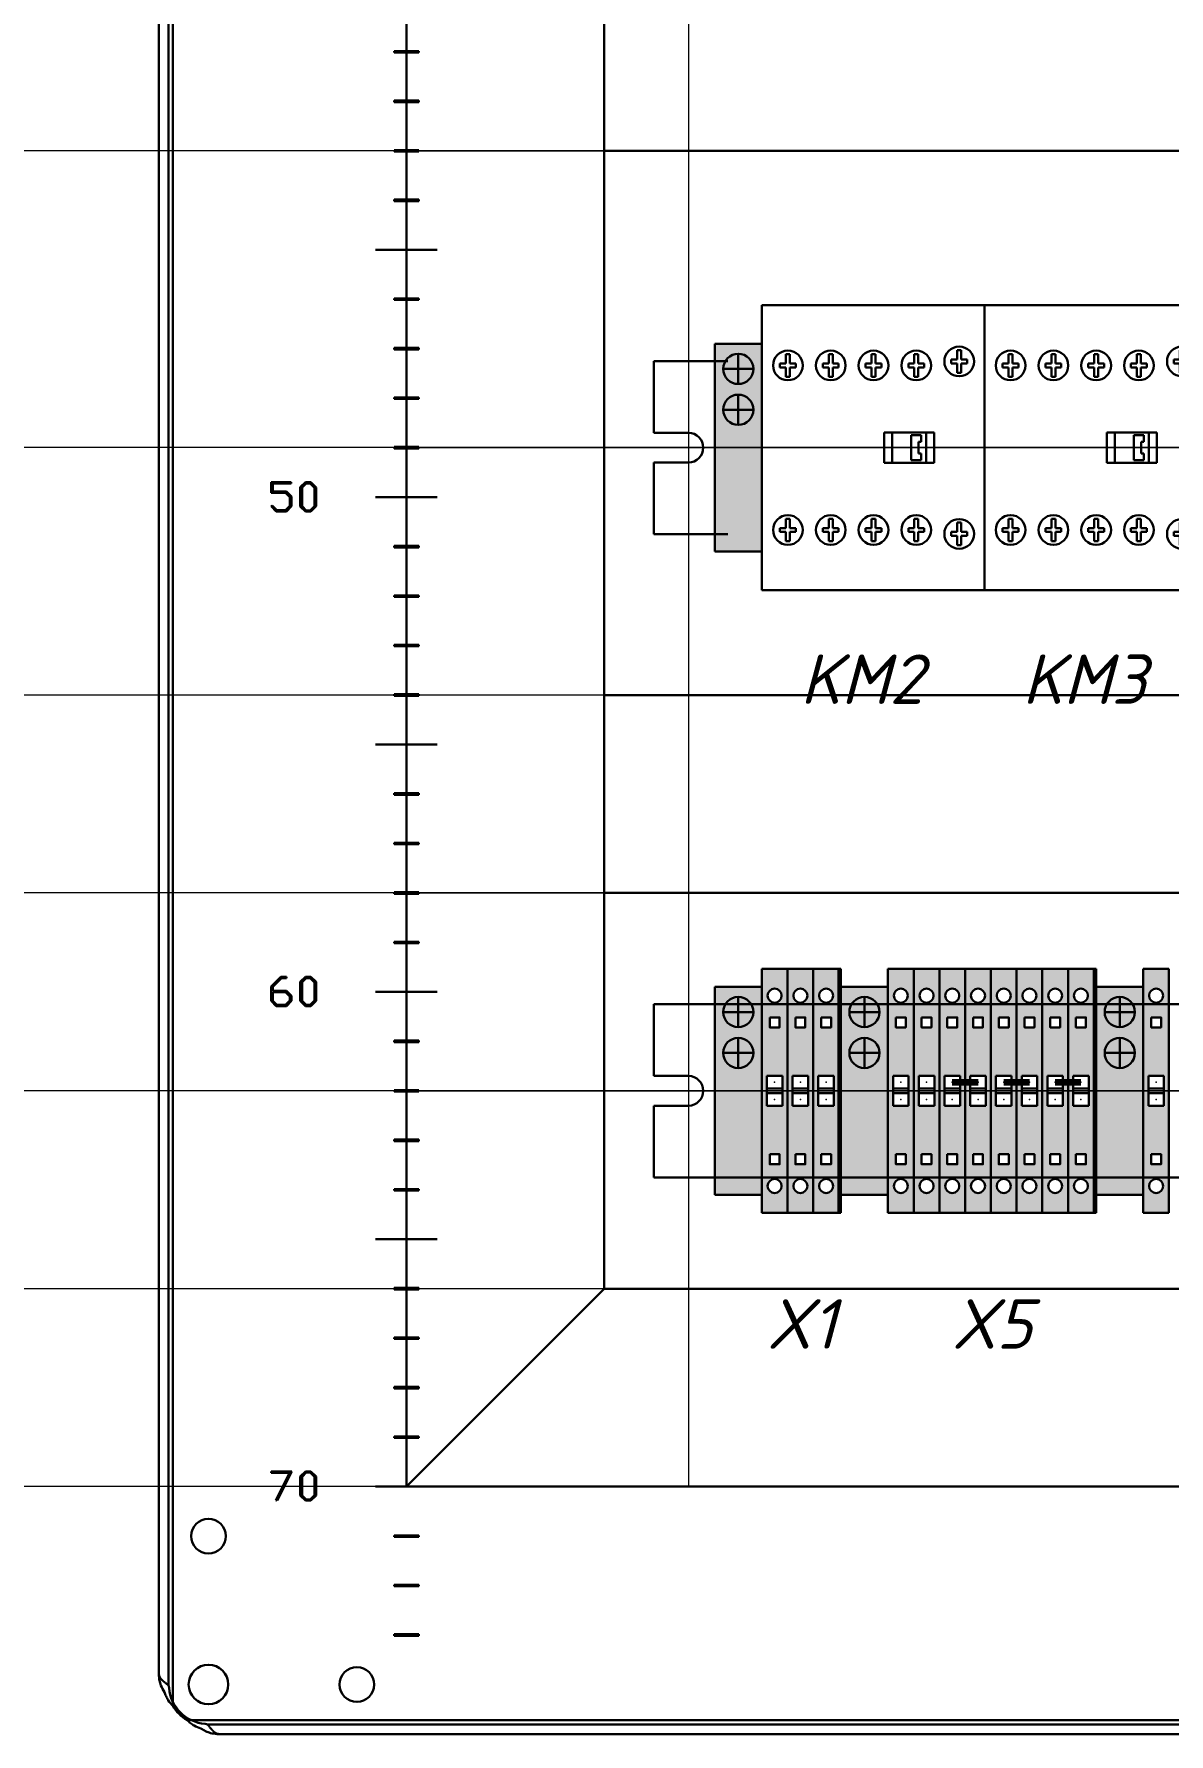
# Model space of a CAD drawing. Header units: millimetres. Extents: x 0 to 53000, y -591 to 24400.
# Drawn here: x 11368.2 to 11597.6, y 2421.8 to 2765.5 of the extents above; entities that cross this region are included whole.
import ezdxf
from ezdxf.enums import TextEntityAlignment as Align

# ---------------------------------------------------------------- set-up
doc = ezdxf.new("R2010")
doc.units = ezdxf.units.MM
for name, color, linetype, lineweight in [('КК перф 40х60', 6, 'Continuous', 30), ('Основная', 7, 'Continuous', 30), ('Перемычка', 6, 'Continuous', 140)]:
    doc.layers.add(name, color=color, linetype=linetype, lineweight=lineweight)
doc.layers.add('Привязки', color=2, linetype='Continuous', lineweight=0, plot=False, transparency=0.8)
doc.layers.add('размеры', color=3, linetype='Continuous')
doc.styles.add('текст', font='isocpeui.ttf')

# ---------------------------------------------------------------- blocks, each defined once
blk = doc.blocks.new('КПИ 2-2.5')
at = {"layer": 'Основная'}
for p, q in [((0, -24.65), (0, 24.65)), ((0, 24.65), (5.2, 24.65)), ((5.2, 24.65), (5.2, -24.65)), ((2.6, 3), (1.025, 3)), ((1.025, 3), (1.025, 0)), ((1.025, 0.5), (4.175, 0.5)), ((1.025, 0.5), (4.175, 0.5)), ((1.025, 0), (1.025, -3)), ((4.175, 3), (2.6, 3)), ((4.175, 3), (4.175, 0)), ((4.175, 0), (4.175, -3)), ((4.175, -0.5), (1.025, -0.5)), ((1.025, -0.5), (4.175, -0.5)), ((2.6, -3), (1.025, -3)), ((4.175, -3), (2.6, -3)), ((5.2, -24.65), (0, -24.65))]:
    blk.add_line(p, q, dxfattribs=at)
for points in [[(1.6, 14.825), (3.6, 14.825), (3.6, 12.825), (1.6, 12.825)], [(1.6, -12.825), (3.6, -12.825), (3.6, -14.825), (1.6, -14.825)]]:
    blk.add_lwpolyline(points, close=True, dxfattribs=at)
for centre in [(2.6, 19.2375), (2.6, -19.2375)]:
    blk.add_circle(centre, 1.4187, dxfattribs=at)
blk = doc.blocks.new('КПИ 2-2.5 синяя')
at = {"layer": 'Основная', "true_color": 0x22346e}
h = blk.add_hatch(color=159, dxfattribs=at)
h.dxf.hatch_style = 1
h.paths.add_polyline_path([(5.2, 24.65), (0, 24.65), (0, -24.65), (5.2, -24.65)])
h.paths.add_polyline_path([(4.17, 3), (4.17, 0), (4.17, -3), (2.6, -3), (1.03, -3), (1.03, 0), (1.03, 3), (2.6, 3)], flags=16)
h.paths.add_polyline_path([(1.6, 12.82), (1.6, 14.82), (3.6, 14.82), (3.6, 12.82)], flags=16)
h.paths.add_polyline_path([(1.18, 19.24, -1), (4.02, 19.24, -1)], flags=16)
h.paths.add_polyline_path([(3.6, -12.82), (3.6, -14.82), (1.6, -14.82), (1.6, -12.82)], flags=16)
h.paths.add_polyline_path([(4.02, -19.24, -1), (1.18, -19.24, -1)], flags=16)
at = {"layer": 'Привязки'}
for centre in [(2.6, 1.75), (2.6, -1.75)]:
    blk.add_circle(centre, 0.00000908, dxfattribs=at)
for p in [(2.6, 1.75), (2.6, 1.75), (2.6, 1.75), (2.6, 1.75), (2.6, 1.75), (2.6, 1.75), (2.6, -1.75), (2.6, -1.75), (2.6, -1.75), (2.6, -1.75), (2.6, -1.75), (2.6, -1.75)]:
    blk.add_point(p, dxfattribs=at)
at = {"layer": 'Основная'}
blk.add_blockref('КПИ 2-2.5', (0, 0), dxfattribs=at)
blk = doc.blocks.new('КПИ 2-2.5 ЖЗ')
at = {"layer": 'Основная', "true_color": 0x939598}
h = blk.add_hatch(color=252, dxfattribs=at)
h.set_gradient(color1=(19, 103, 52), color2=(200, 201, 45), rotation=45, name='CYLINDER')
h.paths.add_polyline_path([(5.2, 24.65), (0, 24.65), (0, 0), (1.03, 0), (1.03, 3), (2.6, 3), (4.17, 3), (4.17, -3), (5.2, -3)])
h.paths.add_polyline_path([(1.6, 12.82), (1.6, 14.82), (3.6, 14.82), (3.6, 12.82)], flags=16)
edge = h.paths.add_edge_path(flags=16)
edge.add_arc((2.6, 19.24), 1.42, 0, 360)
at = {"layer": 'Основная'}
h = blk.add_hatch(color=256, dxfattribs=at)
h.set_gradient(color1=(200, 201, 45), color2=(19, 103, 52), rotation=45, name='CYLINDER')
h.paths.add_polyline_path([(5.2, 0), (4.17, 0), (4.17, -3), (2.6, -3), (1.03, -3), (1.03, 3), (0, 3), (0, -24.65), (5.2, -24.65)])
h.paths.add_polyline_path([(3.6, -12.82), (3.6, -14.82), (1.6, -14.82), (1.6, -12.82)], flags=16)
edge = h.paths.add_edge_path(flags=16)
edge.add_arc((2.6, -19.24), 1.42, 0, 360)
at = {"layer": 'Привязки'}
for centre in [(2.6, 1.75), (2.6, -1.75)]:
    blk.add_circle(centre, 0.00000908, dxfattribs=at)
for p in [(2.6, 1.75), (2.6, 1.75), (2.6, 1.75), (2.6, 1.75), (2.6, 1.75), (2.6, 1.75), (2.6, -1.75), (2.6, -1.75), (2.6, -1.75), (2.6, -1.75), (2.6, -1.75), (2.6, -1.75)]:
    blk.add_point(p, dxfattribs=at)
at = {"layer": 'Основная'}
blk.add_blockref('КПИ 2-2.5', (0, 0), dxfattribs=at)
blk = doc.blocks.new('Заглушка КПИ зеленая 1.5-2.5')
at = {"layer": 'Основная'}
h = blk.add_hatch(color=3, dxfattribs=at)
h.dxf.hatch_style = 1
h.paths.add_polyline_path([(2212.92, 559.35), (2213.42, 559.35), (2213.42, 608.65), (2212.92, 608.65)])
for p, q in [((2212.92, 608.65), (2212.92, 559.35)), ((2213.42, 608.65), (2212.92, 608.65)), ((2213.42, 559.35), (2213.42, 608.65)), ((2212.92, 559.35), (2213.42, 559.35))]:
    blk.add_line(p, q, dxfattribs=at)
blk = doc.blocks.new('КМ')
at = {"layer": 'Основная'}
for p, q in [((0, 28.8), (0, 28.8)), ((0, 28.8), (0, 25.8)), ((0, 28.8), (1.4, 28.8)), ((0, 28.8), (0, -28.8)), ((1.4, 28.8), (1.4, 28.8)), ((43.6, 28.8), (1.4, 28.8)), ((43.6, 28.8), (43.6, 28.8)), ((45, 28.8), (43.6, 28.8)), ((45, 28.8), (45, 28.8)), ((45, 28.8), (45, 25.8)), ((0, 23.41), (0, 25.8)), ((0, 25.8), (0, 25.8)), ((45, 25.8), (45, 25.8)), ((45, 23.41), (45, 25.8)), ((0, -23.41), (0, 23.41)), ((0, 23.41), (0, 23.41)), ((0, 22.01), (0, 22.01)), ((45, 23.41), (45, 23.41)), ((45, -23.41), (45, 23.41)), ((45, 22.01), (45, 22.01)), ((4.89, 18.91), (5.69, 18.91)), ((4.89, 17.03), (4.89, 18.91)), ((4.89, 18.91), (4.89, 18.91)), ((5.69, 18.91), (5.69, 17.03)), ((5.69, 18.91), (5.69, 18.91)), ((13.53, 18.91), (14.33, 18.91)), ((13.53, 17.03), (13.53, 18.91)), ((13.53, 18.91), (13.53, 18.91)), ((14.33, 18.91), (14.33, 17.03)), ((14.33, 18.91), (14.33, 18.91)), ((22.18, 18.91), (22.98, 18.91)), ((22.18, 17.03), (22.18, 18.91)), ((22.18, 18.91), (22.18, 18.91)), ((22.98, 18.91), (22.98, 17.03)), ((22.98, 18.91), (22.98, 18.91)), ((30.82, 18.91), (31.62, 18.91)), ((30.82, 17.03), (30.82, 18.91)), ((30.82, 18.91), (30.82, 18.91)), ((31.62, 18.91), (31.62, 17.03)), ((31.62, 18.91), (31.62, 18.91)), ((38.29, 17.03), (38.29, 17.83)), ((38.29, 17.83), (39.5, 17.83)), ((38.29, 17.83), (38.29, 17.83)), ((39.5, 19.71), (40.3, 19.71)), ((39.5, 17.83), (39.5, 19.71)), ((39.5, 19.71), (39.5, 19.71)), ((39.5, 17.83), (39.5, 17.83)), ((40.3, 19.71), (40.3, 17.83)), ((40.3, 19.71), (40.3, 19.71)), ((40.3, 17.83), (41.5, 17.83)), ((40.3, 17.83), (40.3, 17.83)), ((41.5, 17.83), (41.5, 17.03)), ((41.5, 17.83), (41.5, 17.83)), ((0, 16.49), (0, 16.49)), ((3.68, 16.23), (3.68, 17.03)), ((3.68, 17.03), (4.89, 17.03)), ((3.68, 17.03), (3.68, 17.03)), ((4.89, 16.23), (3.68, 16.23)), ((3.68, 16.23), (3.68, 16.23)), ((4.89, 17.03), (4.89, 17.03)), ((4.89, 14.35), (4.89, 16.23)), ((4.89, 16.23), (4.89, 16.23)), ((5.69, 14.35), (4.89, 14.35)), ((4.89, 14.35), (4.89, 14.35)), ((5.69, 17.03), (6.89, 17.03)), ((5.69, 17.03), (5.69, 17.03)), ((6.89, 16.23), (5.69, 16.23)), ((5.69, 16.23), (5.69, 14.35)), ((5.69, 16.23), (5.69, 16.23)), ((5.69, 14.35), (5.69, 14.35)), ((6.89, 17.03), (6.89, 16.23)), ((6.89, 17.03), (6.89, 17.03)), ((6.89, 16.23), (6.89, 16.23)), ((12.33, 16.23), (12.33, 17.03)), ((12.33, 17.03), (13.53, 17.03)), ((12.33, 17.03), (12.33, 17.03)), ((13.53, 16.23), (12.33, 16.23)), ((12.33, 16.23), (12.33, 16.23)), ((13.53, 17.03), (13.53, 17.03)), ((13.53, 14.35), (13.53, 16.23)), ((13.53, 16.23), (13.53, 16.23)), ((14.33, 14.35), (13.53, 14.35)), ((13.53, 14.35), (13.53, 14.35)), ((14.33, 17.03), (15.54, 17.03)), ((14.33, 17.03), (14.33, 17.03)), ((15.54, 16.23), (14.33, 16.23)), ((14.33, 16.23), (14.33, 14.35)), ((14.33, 16.23), (14.33, 16.23)), ((14.33, 14.35), (14.33, 14.35)), ((15.54, 17.03), (15.54, 16.23)), ((15.54, 17.03), (15.54, 17.03)), ((15.54, 16.23), (15.54, 16.23)), ((20.98, 16.23), (20.98, 17.03)), ((20.98, 17.03), (22.18, 17.03)), ((20.98, 17.03), (20.98, 17.03)), ((22.18, 16.23), (20.98, 16.23)), ((20.98, 16.23), (20.98, 16.23)), ((22.18, 17.03), (22.18, 17.03)), ((22.18, 14.35), (22.18, 16.23)), ((22.18, 16.23), (22.18, 16.23)), ((22.98, 14.35), (22.18, 14.35)), ((22.18, 14.35), (22.18, 14.35)), ((22.98, 17.03), (24.18, 17.03)), ((22.98, 17.03), (22.98, 17.03)), ((24.18, 16.23), (22.98, 16.23)), ((22.98, 16.23), (22.98, 14.35)), ((22.98, 16.23), (22.98, 16.23)), ((22.98, 14.35), (22.98, 14.35)), ((24.18, 17.03), (24.18, 16.23)), ((24.18, 17.03), (24.18, 17.03)), ((24.18, 16.23), (24.18, 16.23)), ((29.62, 16.23), (29.62, 17.03)), ((29.62, 17.03), (30.82, 17.03)), ((29.62, 17.03), (29.62, 17.03)), ((30.82, 16.23), (29.62, 16.23)), ((29.62, 16.23), (29.62, 16.23)), ((30.82, 17.03), (30.82, 17.03)), ((30.82, 14.35), (30.82, 16.23)), ((30.82, 16.23), (30.82, 16.23)), ((31.62, 14.35), (30.82, 14.35)), ((30.82, 14.35), (30.82, 14.35)), ((31.62, 17.03), (32.83, 17.03)), ((31.62, 17.03), (31.62, 17.03)), ((32.83, 16.23), (31.62, 16.23)), ((31.62, 16.23), (31.62, 14.35)), ((31.62, 16.23), (31.62, 16.23)), ((31.62, 14.35), (31.62, 14.35)), ((32.83, 17.03), (32.83, 16.23)), ((32.83, 17.03), (32.83, 17.03)), ((32.83, 16.23), (32.83, 16.23)), ((39.5, 17.03), (38.29, 17.03)), ((38.29, 17.03), (38.29, 17.03)), ((39.5, 15.15), (39.5, 17.03)), ((39.5, 17.03), (39.5, 17.03)), ((40.3, 15.15), (39.5, 15.15)), ((39.5, 15.15), (39.5, 15.15)), ((41.5, 17.03), (40.3, 17.03)), ((40.3, 17.03), (40.3, 15.15)), ((40.3, 17.03), (40.3, 17.03)), ((40.3, 15.15), (40.3, 15.15)), ((41.5, 17.03), (41.5, 17.03)), ((45, 16.49), (45, 16.49)), ((24.75, -3.04), (24.75, 3.04)), ((34.84, 3.04), (24.75, 3.04)), ((26.33, -3.04), (26.33, 3.04)), ((32.19, 2.5), (30.18, 2.51)), ((30.18, 2.51), (30.18, 2.51)), ((30.18, 2.51), (30.18, -2.5)), ((31.68, -1.21), (31.68, 1.19)), ((31.68, 1.19), (32.19, 1.19)), ((31.68, 1.19), (31.68, 1.19)), ((32.19, 2.5), (32.19, 2.5)), ((32.19, 1.19), (32.19, 2.5)), ((32.19, 1.19), (32.19, 1.19)), ((33.23, 3.04), (33.23, -3.04)), ((34.84, 3.04), (34.84, -3.04)), ((24.75, -3.04), (34.84, -3.04)), ((24.75, -3.04), (24.75, -3.04)), ((26.33, -3.04), (26.33, -3.04)), ((32.19, -2.52), (30.18, -2.5)), ((30.18, -2.5), (30.18, -2.5)), ((32.19, -1.21), (31.68, -1.21)), ((31.68, -1.21), (31.68, -1.21)), ((32.19, -2.52), (32.19, -1.21)), ((32.19, -1.21), (32.19, -1.21)), ((32.19, -2.52), (32.19, -2.52)), ((33.23, -3.04), (33.23, -3.04)), ((34.84, -3.04), (34.84, -3.04)), ((0, -16.49), (0, -16.49)), ((3.68, -17.04), (3.68, -16.24)), ((3.68, -16.24), (4.89, -16.24)), ((3.68, -16.24), (3.68, -16.24)), ((4.89, -17.04), (3.68, -17.04)), ((3.68, -17.04), (3.68, -17.04)), ((4.89, -14.36), (5.69, -14.36)), ((4.89, -16.24), (4.89, -14.36)), ((4.89, -14.36), (4.89, -14.36)), ((4.89, -16.24), (4.89, -16.24)), ((4.89, -18.92), (4.89, -17.04)), ((4.89, -17.04), (4.89, -17.04)), ((5.69, -14.36), (5.69, -16.24)), ((5.69, -14.36), (5.69, -14.36)), ((5.69, -16.24), (6.89, -16.24)), ((5.69, -16.24), (5.69, -16.24)), ((6.89, -17.04), (5.69, -17.04)), ((5.69, -17.04), (5.69, -18.92)), ((5.69, -17.04), (5.69, -17.04)), ((6.89, -16.24), (6.89, -17.04)), ((6.89, -16.24), (6.89, -16.24)), ((6.89, -17.04), (6.89, -17.04)), ((12.33, -17.04), (12.33, -16.24)), ((12.33, -16.24), (13.53, -16.24)), ((12.33, -16.24), (12.33, -16.24)), ((13.53, -17.04), (12.33, -17.04)), ((12.33, -17.04), (12.33, -17.04)), ((13.53, -14.36), (14.33, -14.36)), ((13.53, -16.24), (13.53, -14.36)), ((13.53, -14.36), (13.53, -14.36)), ((13.53, -16.24), (13.53, -16.24)), ((13.53, -18.92), (13.53, -17.04)), ((13.53, -17.04), (13.53, -17.04)), ((14.33, -14.36), (14.33, -16.24)), ((14.33, -14.36), (14.33, -14.36)), ((14.33, -16.24), (15.54, -16.24)), ((14.33, -16.24), (14.33, -16.24)), ((15.54, -17.04), (14.33, -17.04)), ((14.33, -17.04), (14.33, -18.92)), ((14.33, -17.04), (14.33, -17.04)), ((15.54, -16.24), (15.54, -17.04)), ((15.54, -16.24), (15.54, -16.24)), ((15.54, -17.04), (15.54, -17.04)), ((20.98, -17.04), (20.98, -16.24)), ((20.98, -16.24), (22.18, -16.24)), ((20.98, -16.24), (20.98, -16.24)), ((22.18, -17.04), (20.98, -17.04)), ((20.98, -17.04), (20.98, -17.04)), ((22.18, -14.36), (22.98, -14.36)), ((22.18, -16.24), (22.18, -14.36)), ((22.18, -14.36), (22.18, -14.36)), ((22.18, -16.24), (22.18, -16.24)), ((22.18, -18.92), (22.18, -17.04)), ((22.18, -17.04), (22.18, -17.04)), ((22.98, -14.36), (22.98, -16.24)), ((22.98, -14.36), (22.98, -14.36)), ((22.98, -16.24), (24.18, -16.24)), ((22.98, -16.24), (22.98, -16.24)), ((24.18, -17.04), (22.98, -17.04)), ((22.98, -17.04), (22.98, -18.92)), ((22.98, -17.04), (22.98, -17.04)), ((24.18, -16.24), (24.18, -17.04)), ((24.18, -16.24), (24.18, -16.24)), ((24.18, -17.04), (24.18, -17.04)), ((29.62, -17.04), (29.62, -16.24)), ((29.62, -16.24), (30.82, -16.24)), ((29.62, -16.24), (29.62, -16.24)), ((30.82, -17.04), (29.62, -17.04)), ((29.62, -17.04), (29.62, -17.04)), ((30.82, -14.36), (31.62, -14.36)), ((30.82, -16.24), (30.82, -14.36)), ((30.82, -14.36), (30.82, -14.36)), ((30.82, -16.24), (30.82, -16.24)), ((30.82, -18.92), (30.82, -17.04)), ((30.82, -17.04), (30.82, -17.04)), ((31.62, -14.36), (31.62, -16.24)), ((31.62, -14.36), (31.62, -14.36)), ((31.62, -16.24), (32.83, -16.24)), ((31.62, -16.24), (31.62, -16.24)), ((32.83, -17.04), (31.62, -17.04)), ((31.62, -17.04), (31.62, -18.92)), ((31.62, -17.04), (31.62, -17.04)), ((32.83, -16.24), (32.83, -17.04)), ((32.83, -16.24), (32.83, -16.24)), ((32.83, -17.04), (32.83, -17.04)), ((38.29, -17.83), (38.29, -17.03)), ((38.29, -17.03), (39.5, -17.03)), ((38.29, -17.03), (38.29, -17.03)), ((38.29, -17.83), (38.29, -17.03)), ((38.29, -17.03), (39.5, -17.03)), ((38.29, -17.03), (38.29, -17.03)), ((39.5, -15.15), (40.3, -15.15)), ((39.5, -17.03), (39.5, -15.15)), ((39.5, -15.15), (39.5, -15.15)), ((39.5, -15.15), (40.3, -15.15)), ((39.5, -17.03), (39.5, -15.15)), ((39.5, -15.15), (39.5, -15.15)), ((39.5, -17.03), (39.5, -17.03)), ((39.5, -17.03), (39.5, -17.03)), ((40.3, -15.15), (40.3, -17.03)), ((40.3, -15.15), (40.3, -15.15)), ((40.3, -15.15), (40.3, -17.03)), ((40.3, -15.15), (40.3, -15.15)), ((40.3, -17.03), (41.5, -17.03)), ((40.3, -17.03), (40.3, -17.03)), ((40.3, -17.03), (41.5, -17.03)), ((40.3, -17.03), (40.3, -17.03)), ((41.5, -17.03), (41.5, -17.83)), ((41.5, -17.03), (41.5, -17.03)), ((41.5, -17.03), (41.5, -17.83)), ((41.5, -17.03), (41.5, -17.03)), ((45, -16.49), (45, -16.49)), ((0, -17.5), (0, -17.5)), ((5.69, -18.92), (4.89, -18.92)), ((4.89, -18.92), (4.89, -18.92)), ((5.69, -18.92), (5.69, -18.92)), ((14.33, -18.92), (13.53, -18.92)), ((13.53, -18.92), (13.53, -18.92)), ((14.33, -18.92), (14.33, -18.92)), ((22.98, -18.92), (22.18, -18.92)), ((22.18, -18.92), (22.18, -18.92)), ((22.98, -18.92), (22.98, -18.92)), ((31.62, -18.92), (30.82, -18.92)), ((30.82, -18.92), (30.82, -18.92)), ((31.62, -18.92), (31.62, -18.92)), ((39.5, -17.83), (38.29, -17.83)), ((38.29, -17.83), (38.29, -17.83)), ((39.5, -17.83), (38.29, -17.83)), ((38.29, -17.83), (38.29, -17.83)), ((39.5, -19.71), (39.5, -17.83)), ((39.5, -17.83), (39.5, -17.83)), ((39.5, -19.71), (39.5, -17.83)), ((39.5, -17.83), (39.5, -17.83)), ((40.3, -19.71), (39.5, -19.71)), ((39.5, -19.71), (39.5, -19.71)), ((40.3, -19.71), (39.5, -19.71)), ((39.5, -19.71), (39.5, -19.71)), ((41.5, -17.83), (40.3, -17.83)), ((40.3, -17.83), (40.3, -19.71)), ((40.3, -17.83), (40.3, -17.83)), ((41.5, -17.83), (40.3, -17.83)), ((40.3, -17.83), (40.3, -19.71)), ((40.3, -17.83), (40.3, -17.83)), ((40.3, -19.71), (40.3, -19.71)), ((40.3, -19.71), (40.3, -19.71)), ((41.5, -17.83), (41.5, -17.83)), ((41.5, -17.83), (41.5, -17.83)), ((45, -17.5), (45, -17.5)), ((0, -22.01), (0, -22.01)), ((0, -25.8), (0, -23.41)), ((0, -23.41), (0, -23.41)), ((45, -22.01), (45, -22.01)), ((45, -23.41), (45, -23.41)), ((45, -25.8), (45, -23.41)), ((0, -25.8), (0, -28.8)), ((0, -25.8), (0, -25.8)), ((45, -25.8), (45, -25.8)), ((45, -25.8), (45, -28.8)), ((0, -28.8), (0, -28.8)), ((0, -28.8), (1.4, -28.8)), ((43.6, -28.8), (1.4, -28.8)), ((1.4, -28.8), (1.4, -28.8)), ((43.6, -28.8), (43.6, -28.8)), ((45, -28.8), (43.6, -28.8)), ((45, -28.8), (45, -28.8))]:
    blk.add_line(p, q, dxfattribs=at)
for centre, start, end in [((5.29, 16.63), 0, 180), ((13.93, 16.63), 0, 180), ((22.58, 16.63), 0, 180), ((31.22, 16.63), 0, 180), ((39.9, 17.43), 90, 180), ((39.9, 17.43), 180, 0), ((39.9, 17.43), 0, 90), ((5.29, 16.63), 180, 270), ((5.29, 16.63), 270, 0), ((13.93, 16.63), 180, 270), ((13.93, 16.63), 270, 0), ((22.58, 16.63), 180, 270), ((22.58, 16.63), 270, 0), ((31.22, 16.63), 180, 270), ((31.22, 16.63), 270, 0), ((5.29, -16.64), 0, 180), ((13.93, -16.64), 90, 180), ((13.93, -16.64), 0, 90), ((22.58, -16.64), 90, 180), ((22.58, -16.64), 0, 90), ((31.22, -16.64), 0, 180), ((5.29, -16.64), 180, 270), ((5.29, -16.64), 270, 0), ((13.93, -16.64), 180, 0), ((22.58, -16.64), 180, 0), ((31.22, -16.64), 180, 270), ((31.22, -16.64), 270, 0), ((39.9, -17.43), 90, 180), ((39.9, -17.43), 0, 180), ((39.9, -17.43), 0, 90), ((39.9, -17.43), 180, 270), ((39.9, -17.43), 270, 0)]:
    blk.add_arc(centre, 3, start, end, dxfattribs=at)
at = {"layer": 'Основная', "style": 'текст'}
blk.add_attdef('№', text='', height=20, dxfattribs=at).set_placement((20.14, -46.8), align=Align.MIDDLE_CENTER)
blk = doc.blocks.new('Стопор на DIN')
at = {"layer": 'Основная', "true_color": 0x939598}
h = blk.add_hatch(color=252, dxfattribs=at)
h.dxf.hatch_style = 1
h.paths.add_polyline_path([(0, 21), (-9.5, 21), (-9.5, -21), (0, -21)])
at = {"layer": 'Основная'}
for p, q in [((-9.5, -21), (-9.5, 21)), ((-9.5, 21), (0, 21)), ((0, 21), (0, -21)), ((-4.75, 18.97), (-4.75, 12.87)), ((-4.75, 15.92), (-7.8, 15.92)), ((-7.8, 15.92), (-1.7, 15.92)), ((-4.75, 10.71), (-4.75, 4.6)), ((-7.8, 7.66), (-1.7, 7.66)), ((-9.5, -21), (0, -21))]:
    blk.add_line(p, q, dxfattribs=at)
for centre in [(-4.75, 15.92), (-4.75, 7.66)]:
    blk.add_circle(centre, 3.05, dxfattribs=at)
blk = doc.blocks.new('КПИ 2-2.5 серая')
at = {"layer": 'Основная', "true_color": 0x939598}
h = blk.add_hatch(color=252, dxfattribs=at)
h.dxf.hatch_style = 1
h.paths.add_polyline_path([(5.2, 24.65), (0, 24.65), (0, -24.65), (5.2, -24.65)])
h.paths.add_polyline_path([(4.17, 3), (4.17, 0), (4.17, -3), (2.6, -3), (1.03, -3), (1.03, 0), (1.03, 3), (2.6, 3)], flags=16)
h.paths.add_polyline_path([(1.6, 12.82), (1.6, 14.82), (3.6, 14.82), (3.6, 12.82)], flags=16)
h.paths.add_polyline_path([(1.18, 19.24, -1), (4.02, 19.24, -1)], flags=16)
h.paths.add_polyline_path([(3.6, -12.82), (3.6, -14.82), (1.6, -14.82), (1.6, -12.82)], flags=16)
h.paths.add_polyline_path([(4.02, -19.24, -1), (1.18, -19.24, -1)], flags=16)
at = {"layer": 'Привязки'}
blk.add_line((0, 0), (5.2, 0), dxfattribs=at)
for centre in [(2.6, 1.75), (2.6, -1.75)]:
    blk.add_circle(centre, 0.00000908, dxfattribs=at)
for p in [(2.6, 1.75), (2.6, 1.75), (2.6, 1.75), (2.6, 1.75), (2.6, 1.75), (2.6, 1.75), (2.6, -1.75), (2.6, -1.75), (2.6, -1.75), (2.6, -1.75), (2.6, -1.75), (2.6, -1.75)]:
    blk.add_point(p, dxfattribs=at)
at = {"layer": 'Основная'}
blk.add_blockref('КПИ 2-2.5', (0, 0), dxfattribs=at)
blk = doc.blocks.new('Заглушка КПИ серая 1.5-2.5')
at = {"layer": 'Основная', "true_color": 0x939598}
h = blk.add_hatch(color=252, dxfattribs=at)
h.dxf.hatch_style = 1
h.paths.add_polyline_path([(0, -24.65), (0.5, -24.65), (0.5, 24.65), (0, 24.65)])
at = {"layer": 'Основная'}
for p, q in [((0, 24.65), (0, -24.65)), ((0.5, 24.65), (0, 24.65)), ((0.5, -24.65), (0.5, 24.65)), ((0, -24.65), (0.5, -24.65))]:
    blk.add_line(p, q, dxfattribs=at)

msp = doc.modelspace()

# ---------------------------------------------------------------- linework, layer by layer
at = {"layer": 'КК перф 40х60'}
for p, q in [((11443.4789, 2471.8489), (11443.4789, 3121.84891)), ((11483.4789, 3081.84891), (11483.4789, 2511.8489)), ((11483.44591, 2881.85019), (11483.4789, 2631.84891)), ((11483.4789, 2796.8489), (11483.4789, 2511.8489)), ((11483.44591, 2741.8489), (11853.44592, 2741.84893)), ((11483.4789, 2631.84891), (11483.4789, 2511.84891)), ((11483.4789, 2631.84891), (11853.4789, 2631.84891)), ((11483.4789, 2591.84891), (11483.4789, 2631.84891)), ((11483.4789, 2591.84891), (11853.4789, 2591.84891)), ((11483.4789, 2511.8489), (11443.4789, 2471.8489)), ((11483.4789, 2511.8489), (11853.4789, 2511.84891)), ((11893.4789, 2471.8489), (11443.4789, 2471.8489))]:
    msp.add_line(p, q, dxfattribs=at)
at = {"layer": 'Основная', "linetype": 'Continuous'}
for p, q in [((11396.27891, 2427.52753), (11396.27891, 3166.17028)), ((11396.27891, 2427.52753), (11396.27891, 3166.17028)), ((11395.37891, 3161.98598), (11395.37891, 2431.71183)), ((11395.37891, 3161.98598), (11395.37891, 2431.71183)), ((11393.47889, 3160.06256), (11393.47889, 2433.63525)), ((11393.47889, 3160.06256), (11393.47889, 2433.63525)), ((11393.47889, 3159.74889), (11393.47889, 2433.94892)), ((11393.47889, 3159.74889), (11393.47889, 2433.94892)), ((11440.97889, 2761.9989), (11440.97889, 2761.69891)), ((11445.9789, 2761.9989), (11440.97889, 2761.9989)), ((11440.97889, 2761.69891), (11445.9789, 2761.69891)), ((11445.9789, 2761.69891), (11445.9789, 2761.9989)), ((11440.97889, 2751.99891), (11440.97889, 2751.6989)), ((11445.9789, 2751.99891), (11440.97889, 2751.99891)), ((11440.97889, 2751.6989), (11445.9789, 2751.6989)), ((11445.9789, 2751.6989), (11445.9789, 2751.99891)), ((11445.9789, 2741.9989), (11440.97889, 2741.9989)), ((11440.97889, 2741.9989), (11440.97889, 2741.69891)), ((11440.97889, 2741.69891), (11445.9789, 2741.69891)), ((11445.9789, 2741.69891), (11445.9789, 2741.9989)), ((11445.9789, 2731.9989), (11440.97889, 2731.9989)), ((11440.97889, 2731.9989), (11440.97889, 2731.6989)), ((11445.9789, 2731.6989), (11445.9789, 2731.9989)), ((11440.97889, 2731.6989), (11445.9789, 2731.6989)), ((11445.9789, 2711.99891), (11440.97889, 2711.99891)), ((11440.97889, 2711.99891), (11440.97889, 2711.6989)), ((11440.97889, 2711.6989), (11445.9789, 2711.6989)), ((11445.9789, 2711.6989), (11445.9789, 2711.99891)), ((11440.97889, 2701.9989), (11440.97889, 2701.6989)), ((11445.9789, 2701.9989), (11440.97889, 2701.9989)), ((11440.97889, 2701.6989), (11445.9789, 2701.6989)), ((11445.9789, 2701.6989), (11445.9789, 2701.9989)), ((11440.97889, 2691.9989), (11440.97889, 2691.69891)), ((11445.9789, 2691.9989), (11440.97889, 2691.9989)), ((11440.97889, 2691.69891), (11445.9789, 2691.69891)), ((11445.9789, 2691.69891), (11445.9789, 2691.9989)), ((11445.9789, 2681.99891), (11440.97889, 2681.99891)), ((11440.97889, 2681.99891), (11440.97889, 2681.69891)), ((11440.97889, 2681.69891), (11445.9789, 2681.69891)), ((11445.9789, 2681.69891), (11445.9789, 2681.99891)), ((11416.12037, 2674.87909), (11416.12037, 2672.72298)), ((11420.21616, 2674.87909), (11416.12037, 2674.87909)), ((11416.47249, 2673.00726), (11416.47249, 2674.60768)), ((11416.47249, 2674.60768), (11420.21616, 2674.60768)), ((11420.21616, 2674.60768), (11420.21616, 2674.87909)), ((11423.07306, 2674.87909), (11422.03536, 2673.85427)), ((11422.03536, 2673.85427), (11422.03536, 2669.98307)), ((11422.3875, 2673.76886), (11423.23334, 2674.61821)), ((11422.3875, 2670.02402), (11422.3875, 2673.76886)), ((11424.18329, 2674.87909), (11423.07306, 2674.87909)), ((11423.23334, 2674.61821), (11424.02301, 2674.61821)), ((11424.02301, 2674.61821), (11424.89108, 2673.74546)), ((11425.24438, 2673.82969), (11424.18329, 2674.87909)), ((11424.89108, 2673.74546), (11424.89108, 2670.04741)), ((11425.24438, 2670.00647), (11425.24438, 2673.82969)), ((11416.12037, 2672.72298), (11419.05913, 2672.72298)), ((11416.33095, 2670.15856), (11416.13557, 2669.99127)), ((11416.13557, 2669.99127), (11417.1557, 2668.9641)), ((11417.31717, 2669.23669), (11416.33095, 2670.15856)), ((11419.22293, 2673.00726), (11416.47249, 2673.00726)), ((11419.05913, 2672.72298), (11419.92954, 2671.86661)), ((11419.92954, 2670.09188), (11419.05913, 2669.23669)), ((11419.22175, 2668.9641), (11420.28168, 2670.00882)), ((11420.28168, 2671.95903), (11419.22293, 2673.00726)), ((11419.92954, 2671.86661), (11419.92954, 2670.09188)), ((11420.28168, 2670.00882), (11420.28168, 2671.95903)), ((11422.03536, 2669.98307), (11423.07072, 2668.9641)), ((11423.23216, 2669.17936), (11422.3875, 2670.02402)), ((11424.89108, 2670.04741), (11424.02419, 2669.17936)), ((11424.18446, 2668.9641), (11425.24438, 2670.00647)), ((11417.1557, 2668.9641), (11419.22175, 2668.9641)), ((11419.05913, 2669.23669), (11417.31717, 2669.23669)), ((11423.07072, 2668.9641), (11424.18446, 2668.9641)), ((11424.02419, 2669.17936), (11423.23216, 2669.17936)), ((11440.97889, 2661.99891), (11440.97889, 2661.6989)), ((11445.9789, 2661.99891), (11440.97889, 2661.99891)), ((11440.97889, 2661.6989), (11445.9789, 2661.6989)), ((11445.9789, 2661.6989), (11445.9789, 2661.99891)), ((11445.9789, 2651.9989), (11440.97889, 2651.9989)), ((11440.97889, 2651.9989), (11440.97889, 2651.6989)), ((11440.97889, 2651.6989), (11445.9789, 2651.6989)), ((11445.9789, 2651.6989), (11445.9789, 2651.9989)), ((11440.97889, 2641.9989), (11440.97889, 2641.69891)), ((11445.9789, 2641.9989), (11440.97889, 2641.9989)), ((11440.97889, 2641.69891), (11445.9789, 2641.69891)), ((11445.9789, 2641.69891), (11445.9789, 2641.9989)), ((11445.9789, 2631.99891), (11440.97889, 2631.99891)), ((11440.97889, 2631.99891), (11440.97889, 2631.6989)), ((11440.97889, 2631.6989), (11445.9789, 2631.6989)), ((11445.9789, 2631.6989), (11445.9789, 2631.99891)), ((11440.97889, 2611.9989), (11440.97889, 2611.69891)), ((11445.9789, 2611.9989), (11440.97889, 2611.9989)), ((11440.97889, 2611.69891), (11445.9789, 2611.69891)), ((11445.9789, 2611.69891), (11445.9789, 2611.9989)), ((11445.9789, 2601.99891), (11440.97889, 2601.99891)), ((11440.97889, 2601.99891), (11440.97889, 2601.6989)), ((11440.97889, 2601.6989), (11445.9789, 2601.6989)), ((11445.9789, 2601.6989), (11445.9789, 2601.99891)), ((11440.97889, 2591.9989), (11440.97889, 2591.69891)), ((11445.9789, 2591.9989), (11440.97889, 2591.9989)), ((11440.97889, 2591.69891), (11445.9789, 2591.69891)), ((11445.9789, 2591.69891), (11445.9789, 2591.9989)), ((11440.97889, 2581.99891), (11440.97889, 2581.69891)), ((11445.9789, 2581.99891), (11440.97889, 2581.99891)), ((11440.97889, 2581.69891), (11445.9789, 2581.69891)), ((11445.9789, 2581.69891), (11445.9789, 2581.99891)), ((11418.11152, 2574.9079), (11416.12037, 2572.94598)), ((11416.47249, 2572.85589), (11418.2718, 2574.63531)), ((11419.2627, 2574.9079), (11418.11152, 2574.9079)), ((11418.2718, 2574.63531), (11419.2627, 2574.63531)), ((11419.2627, 2574.63531), (11419.2627, 2574.9079)), ((11423.07306, 2574.9079), (11422.03536, 2573.88307)), ((11422.03536, 2573.88307), (11422.03536, 2570.01187)), ((11422.3875, 2573.79765), (11423.23334, 2574.64701)), ((11422.3875, 2570.05281), (11422.3875, 2573.79765)), ((11424.18329, 2574.9079), (11423.07306, 2574.9079)), ((11423.23334, 2574.64701), (11424.02301, 2574.64701)), ((11424.02301, 2574.64701), (11424.89108, 2573.77426)), ((11425.24438, 2573.8585), (11424.18329, 2574.9079)), ((11424.89108, 2573.77426), (11424.89108, 2570.07622)), ((11425.24438, 2570.03528), (11425.24438, 2573.8585)), ((11416.12037, 2572.94598), (11416.12037, 2570.01187)), ((11416.47249, 2572.08611), (11416.47249, 2572.85589)), ((11419.22059, 2572.08611), (11416.47249, 2572.08611)), ((11416.47249, 2570.05281), (11416.47249, 2571.78661)), ((11416.47249, 2571.78661), (11419.05679, 2571.78661)), ((11419.05679, 2571.78661), (11419.92954, 2570.91854)), ((11420.28168, 2571.03905), (11419.22059, 2572.08611)), ((11419.92954, 2570.91854), (11419.92954, 2570.07622)), ((11420.28168, 2570.03528), (11420.28168, 2571.03905)), ((11416.12037, 2570.01187), (11417.1557, 2568.99289)), ((11417.31717, 2569.20816), (11416.47249, 2570.05281)), ((11417.1557, 2568.99289), (11419.22175, 2568.99289)), ((11419.05797, 2569.20816), (11417.31717, 2569.20816)), ((11419.92954, 2570.07622), (11419.05797, 2569.20816)), ((11419.22175, 2568.99289), (11420.28168, 2570.03528)), ((11422.03536, 2570.01187), (11423.07072, 2568.99289)), ((11423.23216, 2569.20816), (11422.3875, 2570.05281)), ((11423.07072, 2568.99289), (11424.18446, 2568.99289)), ((11424.02419, 2569.20816), (11423.23216, 2569.20816)), ((11424.89108, 2570.07622), (11424.02419, 2569.20816)), ((11424.18446, 2568.99289), (11425.24438, 2570.03528)), ((11440.97889, 2561.9989), (11440.97889, 2561.69891)), ((11445.9789, 2561.9989), (11440.97889, 2561.9989)), ((11440.97889, 2561.69891), (11445.9789, 2561.69891)), ((11445.9789, 2561.69891), (11445.9789, 2561.9989)), ((11440.97889, 2551.99891), (11440.97889, 2551.6989)), ((11445.9789, 2551.99891), (11440.97889, 2551.99891)), ((11440.97889, 2551.6989), (11445.9789, 2551.6989)), ((11445.9789, 2551.6989), (11445.9789, 2551.99891)), ((11440.97889, 2541.9989), (11440.97889, 2541.69891)), ((11445.9789, 2541.9989), (11440.97889, 2541.9989)), ((11440.97889, 2541.69891), (11445.9789, 2541.69891)), ((11445.9789, 2541.69891), (11445.9789, 2541.9989)), ((11445.9789, 2531.99891), (11440.97889, 2531.99891)), ((11440.97889, 2531.99891), (11440.97889, 2531.69889)), ((11440.97889, 2531.69889), (11445.9789, 2531.69889)), ((11445.9789, 2531.69889), (11445.9789, 2531.99891)), ((11440.97889, 2511.9989), (11440.97889, 2511.69891)), ((11445.9789, 2511.9989), (11440.97889, 2511.9989)), ((11445.9789, 2511.69891), (11445.9789, 2511.9989)), ((11440.97889, 2511.69891), (11445.9789, 2511.69891)), ((11440.97889, 2501.99891), (11440.97889, 2501.69889)), ((11445.9789, 2501.99891), (11440.97889, 2501.99891)), ((11440.97889, 2501.69889), (11445.9789, 2501.69889)), ((11445.9789, 2501.69889), (11445.9789, 2501.99891)), ((11440.97889, 2491.99889), (11440.97889, 2491.6989)), ((11445.9789, 2491.99889), (11440.97889, 2491.99889)), ((11440.97889, 2491.6989), (11445.9789, 2491.6989)), ((11445.9789, 2491.6989), (11445.9789, 2491.99889)), ((11440.97889, 2481.9989), (11440.97889, 2481.69891)), ((11445.9789, 2481.9989), (11440.97889, 2481.9989)), ((11440.97889, 2481.69891), (11445.9789, 2481.69891)), ((11445.9789, 2481.69891), (11445.9789, 2481.9989)), ((11420.32146, 2474.93668), (11416.18236, 2474.93668)), ((11416.18236, 2474.93668), (11416.18236, 2474.6641)), ((11416.18236, 2474.6641), (11419.89093, 2474.6641)), ((11419.89093, 2474.6641), (11417.08084, 2469.12814)), ((11417.34641, 2469.02169), (11420.32146, 2474.93668)), ((11423.07306, 2474.93668), (11422.03536, 2473.91186)), ((11422.3875, 2473.82645), (11423.23334, 2474.67582)), ((11424.18329, 2474.93668), (11423.07306, 2474.93668)), ((11423.23334, 2474.67582), (11424.02301, 2474.67582)), ((11424.02301, 2474.67582), (11424.89108, 2473.80305)), ((11425.24438, 2473.88731), (11424.18329, 2474.93668)), ((11422.03536, 2473.91186), (11422.03536, 2470.04066)), ((11422.3875, 2470.08161), (11422.3875, 2473.82645)), ((11424.89108, 2473.80305), (11424.89108, 2470.105)), ((11425.24438, 2470.06406), (11425.24438, 2473.88731)), ((11417.08084, 2469.12814), (11417.34641, 2469.02169)), ((11422.03536, 2470.04066), (11423.07072, 2469.02169)), ((11423.23216, 2469.23695), (11422.3875, 2470.08161)), ((11423.07072, 2469.02169), (11424.18446, 2469.02169)), ((11424.02419, 2469.23695), (11423.23216, 2469.23695)), ((11424.89108, 2470.105), (11424.02419, 2469.23695)), ((11424.18446, 2469.02169), (11425.24438, 2470.06406)), ((11440.97889, 2461.99889), (11440.97889, 2461.6989)), ((11445.9789, 2461.99889), (11440.97889, 2461.99889)), ((11440.97889, 2461.6989), (11445.9789, 2461.6989)), ((11445.9789, 2461.6989), (11445.9789, 2461.99889)), ((11440.97889, 2451.9989), (11440.97889, 2451.69891)), ((11445.9789, 2451.9989), (11440.97889, 2451.9989)), ((11440.97889, 2451.69891), (11445.9789, 2451.69891)), ((11445.9789, 2451.69891), (11445.9789, 2451.9989)), ((11440.97889, 2441.99891), (11440.97889, 2441.69889)), ((11445.9789, 2441.99891), (11440.97889, 2441.99891)), ((11440.97889, 2441.69889), (11445.9789, 2441.69889)), ((11445.9789, 2441.69889), (11445.9789, 2441.99891)), ((11937.80025, 2424.64889), (11399.15755, 2424.64889)), ((11937.80025, 2424.64889), (11399.15755, 2424.64889)), ((11403.34185, 2423.74889), (11933.61594, 2423.74889)), ((11403.34185, 2423.74889), (11933.61594, 2423.74889)), ((11405.26523, 2421.8489), (11931.69256, 2421.8489)), ((11405.26523, 2421.8489), (11931.69256, 2421.8489)), ((11405.5789, 2421.8489), (11931.38861, 2421.8489)), ((11405.5789, 2421.8489), (11931.38861, 2421.8489))]:
    msp.add_line(p, q, dxfattribs=at)
at = {"layer": 'Основная'}
for p, q in [((11437.2289, 2721.8489), (11449.7289, 2721.8489)), ((11493.47889, 2699.34891), (11493.47889, 2684.84891)), ((11493.47889, 2699.34891), (11508.47889, 2699.34891)), ((11500.47889, 2684.84891), (11493.47889, 2684.84891)), ((11503.47889, 2681.84891), (11503.47889, 2681.84891)), ((11493.47889, 2678.84891), (11500.47889, 2678.84891)), ((11493.47889, 2664.34891), (11493.47889, 2678.84891)), ((11437.22889, 2671.84891), (11449.7289, 2671.84891)), ((11493.47889, 2664.34891), (11508.47889, 2664.34891)), ((11437.22889, 2621.84891), (11449.7289, 2621.84891)), ((11437.22889, 2571.84891), (11449.7289, 2571.84891)), ((11493.47889, 2569.34891), (11493.47889, 2554.84891)), ((11493.47889, 2569.34891), (11518.47889, 2569.34891)), ((11493.47889, 2569.34891), (11843.47889, 2569.34891)), ((11493.47889, 2569.34891), (11493.47889, 2554.84891)), ((11500.47889, 2554.84891), (11493.47889, 2554.84891)), ((11500.47889, 2554.84891), (11493.47889, 2554.84891)), ((11503.47889, 2551.84891), (11503.47889, 2551.84891)), ((11503.47889, 2551.84891), (11503.47889, 2551.84891)), ((11493.47889, 2548.84891), (11493.47889, 2534.34891)), ((11493.47889, 2548.84891), (11500.47889, 2548.84891)), ((11493.47889, 2548.84891), (11500.47889, 2548.84891)), ((11493.47889, 2534.34891), (11493.47889, 2548.84891)), ((11493.47889, 2534.34891), (11518.47889, 2534.34891)), ((11493.47889, 2534.34891), (11843.47889, 2534.34891)), ((11437.22889, 2521.84891), (11449.7289, 2521.84891)), ((11437.22889, 2471.84891), (11449.7289, 2471.84891)), ((11437.2289, 2421.8489), (11449.7289, 2421.8489))]:
    msp.add_line(p, q, dxfattribs=at)
at = {"layer": 'Основная', "linetype": 'Continuous'}
for centre, radius in [((11403.4789, 2461.8489), 3.5), ((11403.4789, 2461.8489), 3.5), ((11403.4789, 2431.8489), 4), ((11403.4789, 2431.8489), 4), ((11403.4789, 2431.8489), 4), ((11403.4789, 2431.8489), 4), ((11433.4789, 2431.8489), 3.5), ((11433.4789, 2431.8489), 3.5)]:
    msp.add_circle(centre, radius, dxfattribs=at)
at = {"layer": 'Основная'}
for centre, start, end in [((11500.47889, 2681.84891), 0, 90), ((11500.47889, 2681.84891), 270, 0), ((11500.47889, 2551.84891), 0, 90), ((11500.47889, 2551.84891), 0, 90), ((11500.47889, 2551.84891), 270, 0), ((11500.47889, 2551.84891), 270, 0)]:
    msp.add_arc(centre, 3, start, end, dxfattribs=at)
at = {"layer": 'Основная', "linetype": 'Continuous'}
for centre, radius, start, end in [((11393.51647, 2430.98291), 2, 4.9680091, 21.3748278), ((11393.51647, 2430.98291), 2, 4.9680091, 21.3748278), ((11403.4789, 2431.8489), 8, 184.9680091, 265.0319909), ((11403.4789, 2431.8489), 8, 184.9680091, 265.0319909), ((11403.1889, 2431.5589), 8, 210.2597234, 239.7402766), ((11403.1889, 2431.5589), 8, 210.2597234, 239.7402766), ((11402.6129, 2421.88647), 2, 68.6251722, 85.0319909), ((11402.6129, 2421.88647), 2, 68.6251722, 85.0319909)]:
    msp.add_arc(centre, radius, start, end, dxfattribs=at)
for points, knots in [([(11393.47889, 2433.94892), (11393.48054, 2433.90305), (11393.483, 2433.83426), (11393.49813, 2433.74256), (11393.5135, 2433.67382), (11393.53327, 2433.60505), (11393.55737, 2433.53634), (11393.58569, 2433.46758), (11393.61819, 2433.39882), (11393.65481, 2433.33007), (11393.6954, 2433.26132), (11393.73995, 2433.19256), (11393.78831, 2433.12384), (11393.8404, 2433.05509), (11393.89602, 2432.98633), (11393.95514, 2432.91757), (11394.01758, 2432.84886), (11394.08317, 2432.7801), (11394.15177, 2432.71135), (11394.22323, 2432.64259), (11394.2974, 2432.57384), (11394.3741, 2432.50511), (11394.45313, 2432.43636), (11394.53431, 2432.36761), (11394.61743, 2432.29884), (11394.70236, 2432.2301), (11394.78887, 2432.16136), (11394.87675, 2432.09263), (11394.96578, 2432.02386), (11395.05579, 2431.95511), (11395.14656, 2431.88636), (11395.25426, 2431.80529), (11395.33187, 2431.7471), (11395.37891, 2431.71183)], [0, 0, 0, 0, 0.061498543, 0.092230034, 0.122963653, 0.153694826, 0.184424014, 0.215156992, 0.24588818, 0.276621602, 0.307353204, 0.33808582, 0.368813257, 0.399548385, 0.430278754, 0.461013209, 0.491742599, 0.522473549, 0.553205094, 0.583935771, 0.614670668, 0.645398609, 0.676133376, 0.706866169, 0.737592669, 0.768328797, 0.799054511, 0.829790829, 0.860519078, 0.891252103, 0.921989725, 0.952715178, 1, 1, 1, 1]), ([(11393.47889, 2433.94892), (11393.48054, 2433.90305), (11393.483, 2433.83426), (11393.49813, 2433.74256), (11393.5135, 2433.67382), (11393.53327, 2433.60505), (11393.55737, 2433.53634), (11393.58569, 2433.46758), (11393.61819, 2433.39882), (11393.65481, 2433.33007), (11393.6954, 2433.26132), (11393.73995, 2433.19256), (11393.78831, 2433.12384), (11393.8404, 2433.05509), (11393.89602, 2432.98633), (11393.95514, 2432.91757), (11394.01758, 2432.84886), (11394.08317, 2432.7801), (11394.15177, 2432.71135), (11394.22323, 2432.64259), (11394.2974, 2432.57384), (11394.3741, 2432.50511), (11394.45313, 2432.43636), (11394.53431, 2432.36761), (11394.61743, 2432.29884), (11394.70236, 2432.2301), (11394.78887, 2432.16136), (11394.87675, 2432.09263), (11394.96578, 2432.02386), (11395.05579, 2431.95511), (11395.14656, 2431.88636), (11395.25426, 2431.80529), (11395.33187, 2431.7471), (11395.37891, 2431.71183)], [0, 0, 0, 0, 0.061498543, 0.092230034, 0.122963653, 0.153694826, 0.184424014, 0.215156992, 0.24588818, 0.276621602, 0.307353204, 0.33808582, 0.368813257, 0.399548385, 0.430278754, 0.461013209, 0.491742599, 0.522473549, 0.553205094, 0.583935771, 0.614670668, 0.645398609, 0.676133376, 0.706866169, 0.737592669, 0.768328797, 0.799054511, 0.829790829, 0.860519078, 0.891252103, 0.921989725, 0.952715178, 1, 1, 1, 1]), ([(11393.47889, 2433.63525), (11393.49961, 2433.30699), (11393.54101, 2432.65101), (11393.88902, 2431.53971), (11394.33141, 2430.75522), (11394.58873, 2430.29891)], [0, 0, 0, 0, 0.295274012, 0.590081249, 1, 1, 1, 1]), ([(11393.47889, 2433.63525), (11393.49961, 2433.30699), (11393.54101, 2432.65101), (11393.88902, 2431.53971), (11394.33141, 2430.75522), (11394.58873, 2430.29891)], [0, 0, 0, 0, 0.295274012, 0.590081249, 1, 1, 1, 1]), ([(11394.58873, 2430.29891), (11394.69166, 2430.01923), (11394.89758, 2429.45971), (11395.42141, 2428.50709), (11395.95142, 2427.90163), (11396.27891, 2427.52753)], [0, 0, 0, 0, 0.276354543, 0.552872634, 1, 1, 1, 1]), ([(11394.58873, 2430.29891), (11394.69166, 2430.01923), (11394.89758, 2429.45971), (11395.42141, 2428.50709), (11395.95142, 2427.90163), (11396.27891, 2427.52753)], [0, 0, 0, 0, 0.276354543, 0.552872634, 1, 1, 1, 1]), ([(11399.15755, 2424.64889), (11399.38792, 2424.4478), (11399.8486, 2424.0457), (11400.74363, 2423.41311), (11401.47546, 2423.13255), (11401.92889, 2422.95871)], [0, 0, 0, 0, 0.275656821, 0.551208631, 1, 1, 1, 1]), ([(11399.15755, 2424.64889), (11399.38792, 2424.4478), (11399.8486, 2424.0457), (11400.74363, 2423.41311), (11401.47546, 2423.13255), (11401.92889, 2422.95871)], [0, 0, 0, 0, 0.275656821, 0.551208631, 1, 1, 1, 1]), ([(11401.92889, 2422.95871), (11402.25714, 2422.76914), (11402.91313, 2422.39029), (11404.02443, 2421.95506), (11404.80892, 2421.88794), (11405.26523, 2421.8489)], [0, 0, 0, 0, 0.295273902, 0.590081419, 1, 1, 1, 1]), ([(11401.92889, 2422.95871), (11402.25714, 2422.76914), (11402.91313, 2422.39029), (11404.02443, 2421.95506), (11404.80892, 2421.88794), (11405.26523, 2421.8489)], [0, 0, 0, 0, 0.295273902, 0.590081419, 1, 1, 1, 1]), ([(11403.34185, 2423.74889), (11403.38772, 2423.6877), (11403.45651, 2423.59593), (11403.54818, 2423.47447), (11403.61692, 2423.38403), (11403.68568, 2423.29444), (11403.75444, 2423.20592), (11403.8232, 2423.11867), (11403.8919, 2423.03284), (11403.96068, 2422.94875), (11404.02941, 2422.86646), (11404.09818, 2422.78626), (11404.16693, 2422.70831), (11404.23564, 2422.63274), (11404.30441, 2422.55983), (11404.37316, 2422.48964), (11404.44191, 2422.42241), (11404.51067, 2422.35829), (11404.57939, 2422.29737), (11404.64814, 2422.23983), (11404.7169, 2422.18584), (11404.78567, 2422.13549), (11404.85437, 2422.08884), (11404.92314, 2422.04614), (11404.99188, 2422.00733), (11405.06064, 2421.97265), (11405.1294, 2421.94204), (11405.19811, 2421.9157), (11405.26688, 2421.8936), (11405.33563, 2421.87582), (11405.40438, 2421.86247), (11405.48547, 2421.85151), (11405.54365, 2421.84989), (11405.5789, 2421.8489)], [0, 0, 0, 0, 0.061497312, 0.0922201247, 0.1229569243, 0.1536903006, 0.1844210751, 0.2151543511, 0.2458846009, 0.2766126493, 0.3073502645, 0.3380817817, 0.3688151523, 0.3995443797, 0.4302754144, 0.4610095237, 0.4917417453, 0.5224730184, 0.5532012646, 0.583936492, 0.6146685132, 0.6453997904, 0.6761311233, 0.7068613112, 0.7375959304, 0.7683281876, 0.799061566, 0.8297894087, 0.8605210581, 0.8912540723, 0.9219874824, 0.9527210506, 1, 1, 1, 1]), ([(11403.34185, 2423.74889), (11403.38772, 2423.6877), (11403.45651, 2423.59593), (11403.54818, 2423.47447), (11403.61692, 2423.38403), (11403.68568, 2423.29444), (11403.75444, 2423.20592), (11403.8232, 2423.11867), (11403.8919, 2423.03284), (11403.96068, 2422.94875), (11404.02941, 2422.86646), (11404.09818, 2422.78626), (11404.16693, 2422.70831), (11404.23564, 2422.63274), (11404.30441, 2422.55983), (11404.37316, 2422.48964), (11404.44191, 2422.42241), (11404.51067, 2422.35829), (11404.57939, 2422.29737), (11404.64814, 2422.23983), (11404.7169, 2422.18584), (11404.78567, 2422.13549), (11404.85437, 2422.08884), (11404.92314, 2422.04614), (11404.99188, 2422.00733), (11405.06064, 2421.97265), (11405.1294, 2421.94204), (11405.19811, 2421.9157), (11405.26688, 2421.8936), (11405.33563, 2421.87582), (11405.40438, 2421.86247), (11405.48547, 2421.85151), (11405.54365, 2421.84989), (11405.5789, 2421.8489)], [0, 0, 0, 0, 0.061497312, 0.0922201247, 0.1229569243, 0.1536903006, 0.1844210751, 0.2151543511, 0.2458846009, 0.2766126493, 0.3073502645, 0.3380817817, 0.3688151523, 0.3995443797, 0.4302754144, 0.4610095237, 0.4917417453, 0.5224730184, 0.5532012646, 0.583936492, 0.6146685132, 0.6453997904, 0.6761311233, 0.7068613112, 0.7375959304, 0.7683281876, 0.799061566, 0.8297894087, 0.8605210581, 0.8912540723, 0.9219874824, 0.9527210506, 1, 1, 1, 1])]:
    msp.add_open_spline(points, degree=3, knots=knots, dxfattribs=at)
at = {"layer": 'Перемычка'}
for p, q in [((11553.80545, 2553.59893), (11559.00545, 2553.59891)), ((11564.20545, 2553.59891), (11569.40545, 2553.59891)), ((11574.60545, 2553.59891), (11579.80544, 2553.59893))]:
    msp.add_line(p, q, dxfattribs=at)
at = {"layer": 'Привязки'}
for p, q in [((11500.47889, 3081.84891), (11500.47889, 2471.8489)), ((13378.18473, 2741.8489), (10477.05745, 2741.8489)), ((11445.9789, 2741.8489), (11890.97889, 2741.8489)), ((13378.18473, 2681.84891), (10477.05745, 2681.84891)), ((11445.9789, 2681.84891), (11890.97889, 2681.84891)), ((13378.18473, 2631.84891), (10477.05745, 2631.84891)), ((13378.18473, 2591.84891), (10477.05745, 2591.84891)), ((11445.9789, 2591.84891), (11890.97889, 2591.84891)), ((13378.18473, 2551.84891), (10477.05745, 2551.84891)), ((11445.9789, 2551.84891), (11890.97889, 2551.84891)), ((11500.47889, 2551.84891), (11836.47889, 2551.84891)), ((13378.18473, 2511.84891), (10477.05745, 2511.84891)), ((13378.18473, 2471.84891), (10477.05745, 2471.84891))]:
    msp.add_line(p, q, dxfattribs=at)

# ---------------------------------------------------------------- block references
at = {"layer": 'Основная'}
for name, p in [('КМ', (11515.30544, 2681.84893)), ('КМ', (11560.30544, 2681.84893)), ('Заглушка КПИ серая 1.5-2.5', (11582.40544, 2551.84892))]:
    msp.add_blockref(name, p, dxfattribs=at)
ref = msp.add_blockref('КМ', (11515.30544, 2681.84893), dxfattribs=at)
ref.add_attrib('№', 'KM2', dxfattribs={"layer": '0', "height": 10, "style": 'текст'}).set_placement((11535.44952, 2635.05152), align=Align.MIDDLE_CENTER)
ref = msp.add_blockref('КМ', (11560.30544, 2681.84893), dxfattribs=at)
ref.add_attrib('№', 'KM3', dxfattribs={"layer": '0', "height": 10, "style": 'текст'}).set_placement((11580.44952, 2635.05152), align=Align.MIDDLE_CENTER)
at = {"layer": 'Основная', "lineweight": -3}
for name, p in [('Стопор на DIN', (11515.30544, 2681.84891)), ('КПИ 2-2.5 синяя', (11520.50544, 2551.84891)), ('КПИ 2-2.5 синяя', (11520.50544, 2551.84891)), ('КПИ 2-2.5 ЖЗ', (11525.70544, 2551.84891)), ('КПИ 2-2.5 ЖЗ', (11525.70544, 2551.84891)), ('Заглушка КПИ зеленая 1.5-2.5', (9317.88194, 1967.84891)), ('Заглушка КПИ зеленая 1.5-2.5', (9317.88194, 1967.84891)), ('Стопор на DIN', (11515.30544, 2551.84891)), ('Стопор на DIN', (11540.80544, 2551.84891)), ('Стопор на DIN', (11592.40544, 2551.8489))]:
    msp.add_blockref(name, p, dxfattribs=at)
at = {"layer": 'размеры'}
for p in [(11515.30544, 2551.84891), (11540.80544, 2551.84891), (11546.00544, 2551.84891), (11551.20544, 2551.84892), (11556.40544, 2551.84891), (11561.60544, 2551.84891), (11566.80544, 2551.84891), (11572.00544, 2551.84891), (11577.20544, 2551.84892), (11592.40544, 2551.8489)]:
    msp.add_blockref('КПИ 2-2.5 серая', p, dxfattribs=at)

# ---------------------------------------------------------------- texts
at = {"layer": 'Основная', "char_height": 10, "attachment_point": 2, "style": 'текст'}
for s, insert in [('X1', (11523.30544, 2509.73048)), ('X5', (11561.80544, 2509.73048))]:
    msp.add_mtext_dynamic_manual_height_columns(s, width=16, gutter_width=200, heights=[0], dxfattribs=dict(at, insert=insert))

doc.saveas('drawing.dxf')
